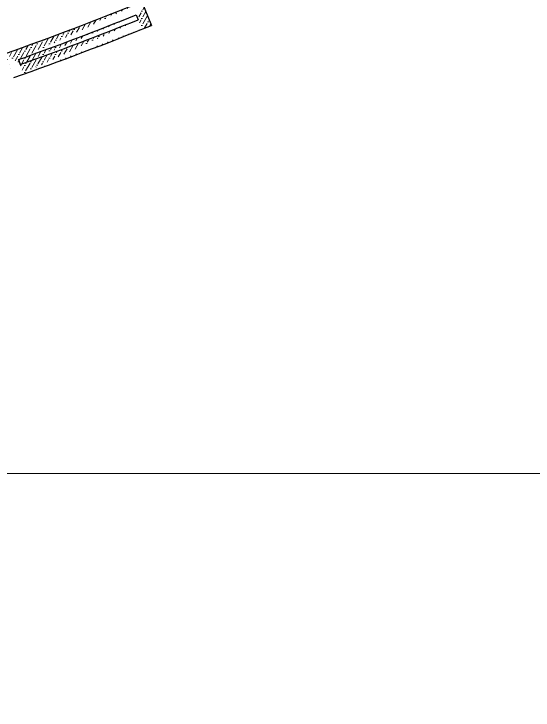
# Model space of a CAD drawing. Header units: millimetres. Extents: x 8275 to 147087, y -297470 to -191881.
# Drawn here: x 58018 to 64426, y -230148 to -221556 of the extents above; entities that cross this region are included whole.
import ezdxf

# ---------------------------------------------------------------- set-up
doc = ezdxf.new("R2010")
doc.units = ezdxf.units.MM
doc.header["$LTSCALE"] = 250
doc.header["$MEASUREMENT"] = 0
for name, color, linetype, lineweight in [('hatch', 9, 'Continuous', 0), ('text', 7, 'Continuous', 9), ('wall', 1, 'Continuous', 30)]:
    doc.layers.add(name, color=color, linetype=linetype, lineweight=lineweight)

msp = doc.modelspace()

# ---------------------------------------------------------------- hatches: boundary and pattern name
at = {"layer": 'hatch'}
h = msp.add_hatch(dxfattribs=at)
h.set_pattern_fill('ANSI36', color=256, scale=350, angle=15, style=0)
h.set_pattern_definition([(60, (-2190690.936, -138326.664), (0.3926386, 88.18007), [109.375, -21.875, 0, -21.875])])
edge = h.paths.add_edge_path()
edge.add_line((59599.8, -221743.4), (59599.9, -221743.6))
edge.add_line((59528.2, -221567.5), (59552.7, -221627.7))
edge.add_line((59596.9, -221404.8), (59715.7, -221696.5))
edge.add_line((58136.3, -222299.2), (58136.4, -222299.4))
edge.add_line((58073.1, -222120), (58094.7, -222181.3))
edge.add_line((57913.7, -222043.9), (58018.5, -222341))
edge.add_arc((45275.4, -186226), 37982.3, 289.43527, 292.15156)
edge.add_arc((45275.4, -186226), 38107.3, 289.62321, 291.96362)
edge.add_arc((45275.4, -186226.1), 38172.1, 289.62289, 291.96395)
edge.add_arc((45275.4, -186226.1), 38297.1, 289.43527, 292.15157)

# ---------------------------------------------------------------- linework, layer by layer
at = {"layer": 'text', "linetype": 'ByBlock', "ltscale": 100, "elevation": -15927.2}
for points in [[(8274.7, -191880.8), (143047.4, -191880.8), (143047.4, -227228.7), (8274.7, -227228.7)], [(8274.7, -227228.7), (143047.4, -227228.7), (143047.4, -262576.6), (8274.7, -262576.6)]]:
    msp.add_lwpolyline(points, close=True, dxfattribs=at)
at = {"layer": 'wall'}
for p, q in [((59596.9, -221404.8, -27227.9), (59715.7, -221696.5, -27227.9)), ((59528.2, -221567.5, -27227.9), (59552.7, -221627.7, -27227.9)), ((59599.8, -221743.4, -27227.9), (59599.9, -221743.6, -27227.9)), ((58073.1, -222120, -27227.9), (58094.7, -222181.3, -27227.9)), ((58136.3, -222299.2, -27227.9), (58136.4, -222299.4, -27227.9))]:
    msp.add_line(p, q, dxfattribs=at)
for centre, radius, start, end in [((45275.4, -186226, -30639.5), 37982.3, 289.43527, 292.15156), ((45275.4, -186226, -30639.5), 38107.3, 289.62321, 291.96362), ((45275.4, -186226.1, -30639.5), 38172.1, 289.62289, 291.96395), ((45275.4, -186226.1, -30639.5), 38297.1, 289.43527, 292.15157)]:
    msp.add_arc(centre, radius, start, end, dxfattribs=at)

doc.saveas('drawing.dxf')
